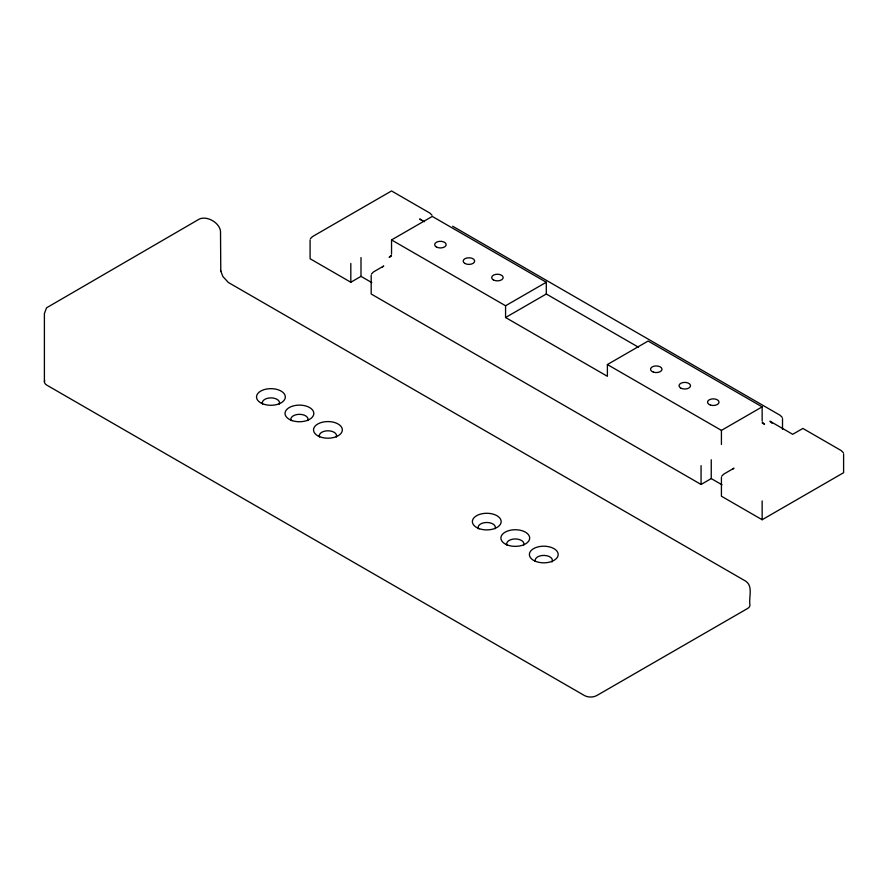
<?xml version="1.0" encoding="UTF-8"?>
<svg xmlns="http://www.w3.org/2000/svg" width="888" height="888" viewBox="0 0 888 888"><rect width="100%" height="100%" fill="white"/><g stroke="black" fill="none" stroke-linecap="round" stroke-linejoin="round"><path stroke-width="1.33" d="M310.367 238.706L312.476 236.597L391.541 190.953L429.881 213.087L431.99 215.196M371.462 273.981L373.571 271.872L383.749 265.989L382.451 266.966M391.264 255.256L389.155 257.365L391.553 255.977M721.7 476.19L723.809 474.081L733.988 468.198L732.7 469.175M391.541 254.035L391.541 239.927L432.267 216.417L546.298 282.251L546.298 294.006L638.539 347.252M310.09 239.927L310.09 258.741L350.816 282.251L360.994 276.368L371.783 282.595M391.541 239.927L505.572 305.761L546.298 282.251M505.572 305.761L505.572 317.516L546.298 294.006M505.572 317.516L607.392 376.301L607.392 364.546L648.118 341.036L762.148 406.871L762.148 420.979M607.392 364.546L721.422 430.38L762.148 406.871M371.184 275.191L371.184 294.006L701.065 484.46L711.244 478.588L722.022 484.804M721.422 477.411L721.422 496.214L762.148 519.735L843.6 472.705L843.6 453.89M452.636 226.218L780.13 415.295L782.239 417.404M424.486 221.734L419.702 218.97L421.001 219.935M762.137 422.921L764.535 424.298L762.426 422.189M843.323 452.68L841.214 450.571L802.874 428.438L792.695 434.31L769.94 421.178L772.049 423.287M220.524 270.452L222.899 276.568L228.405 282.506L745.631 581.118C753.49 586.28 748.551 597.602 749.949 605.061A8.636 4.984 0 0 1 747.419 608.591L596.725 695.582A8.636 4.984 0 0 1 584.515 695.582L46.931 385.214A8.636 4.984 0 0 1 44.7 380.397M220.779 271.339L220.513 231.202C219.625 222.888 207.182 215.484 199.4 219.025L46.565 307.814L44.4 313.497L44.4 381.685M782.517 418.625L782.517 429.37M762.148 500.921L762.148 519.735M721.422 430.38L721.422 444.488M711.244 459.773L711.244 478.588M701.065 465.645L701.065 484.46M360.994 257.564L360.994 276.368M350.816 263.436L350.816 282.251M506.937 545.221A8.636 4.984 0 0 1 515.273 538.938A8.636 4.984 0 0 1 523.62 545.221M319.591 437.063A8.636 4.984 0 0 1 327.938 430.78A8.636 4.984 0 0 1 336.286 437.063M535.309 561.36A8.636 4.984 0 0 1 544.344 555.411A8.636 4.984 0 0 1 551.97 561.993M291.086 420.601A8.636 4.984 0 0 1 299.434 414.319A8.636 4.984 0 0 1 307.781 420.601M478.421 528.76A8.636 4.984 0 0 1 486.768 522.477A8.636 4.984 0 0 1 495.116 528.76M262.582 404.14A8.636 4.984 0 0 1 270.918 397.868A8.636 4.984 0 0 1 279.265 404.14M436.341 246.975A5.761 3.33 0 0 0 445.976 245.488A5.761 3.33 0 0 0 438.927 241.414A5.761 3.33 0 0 0 436.341 246.975M464.846 263.436A5.761 3.33 0 0 0 474.481 261.949A5.761 3.33 0 0 0 467.432 257.875A5.761 3.33 0 0 0 464.846 263.436M493.362 279.898A5.761 3.33 0 0 0 502.997 278.41A5.761 3.33 0 0 0 495.937 274.337A5.761 3.33 0 0 0 493.362 279.898M653.379 372.128A5.761 3.33 0 0 0 662.015 369.253A5.761 3.33 0 0 0 653.379 366.367A5.761 3.33 0 0 0 653.379 372.128M680.696 388.056A5.761 3.33 0 0 0 690.331 386.569A5.761 3.33 0 0 0 683.283 382.495A5.761 3.33 0 0 0 680.696 388.056M710.4 405.05A5.761 3.33 0 0 0 719.036 402.164A5.761 3.33 0 0 0 710.4 399.289A5.761 3.33 0 0 0 710.4 405.05M318.337 436.086A14.397 8.314 0 0 0 342.035 431.59A14.397 8.314 0 0 0 323.443 421.989A14.397 8.314 0 0 0 318.337 436.086M505.927 544.366A14.397 8.314 0 0 0 529.437 539.571A14.397 8.314 0 0 0 510.478 530.214A14.397 8.314 0 0 0 505.927 544.366M534.476 560.85A14.397 8.314 0 0 0 557.953 555.988A14.397 8.314 0 0 0 538.927 546.686A14.397 8.314 0 0 0 534.476 560.85M292.185 420.612A14.397 8.314 0 0 0 313.83 413.464A14.397 8.314 0 0 0 292.274 406.216A14.397 8.314 0 0 0 292.185 420.612M261.449 403.23A14.397 8.314 0 0 0 285.048 398.579A14.397 8.314 0 0 0 266.278 389.099A14.397 8.314 0 0 0 261.449 403.23M479.476 528.76A14.397 8.314 0 0 0 501.165 521.656A14.397 8.314 0 0 0 479.664 514.363A14.397 8.314 0 0 0 479.476 528.76"/></g></svg>
